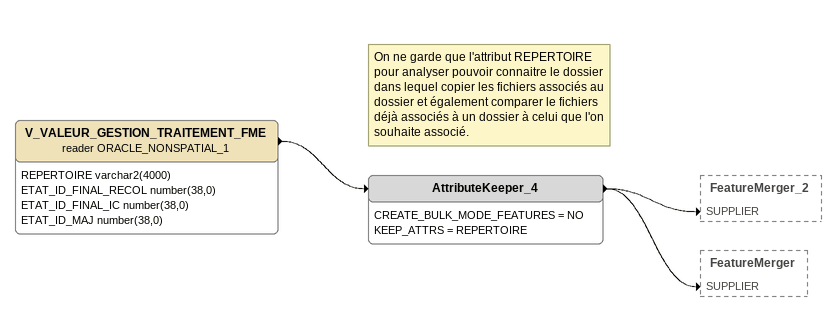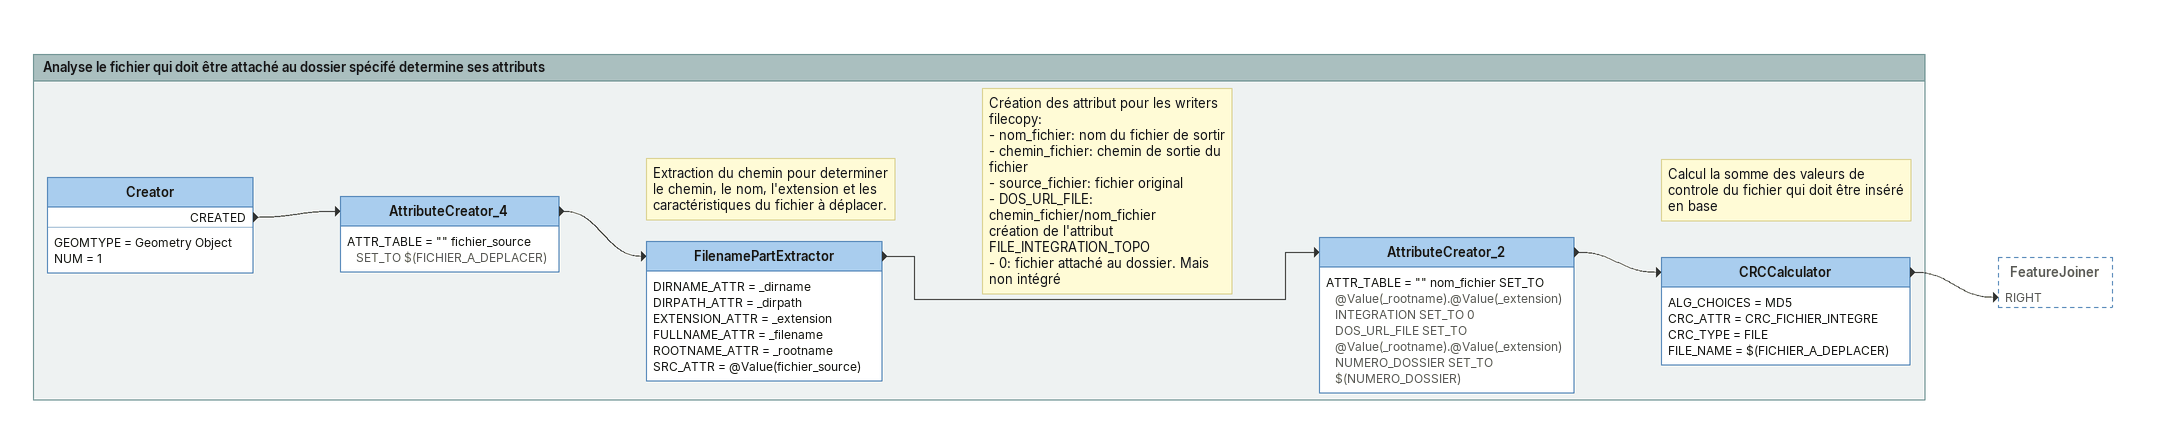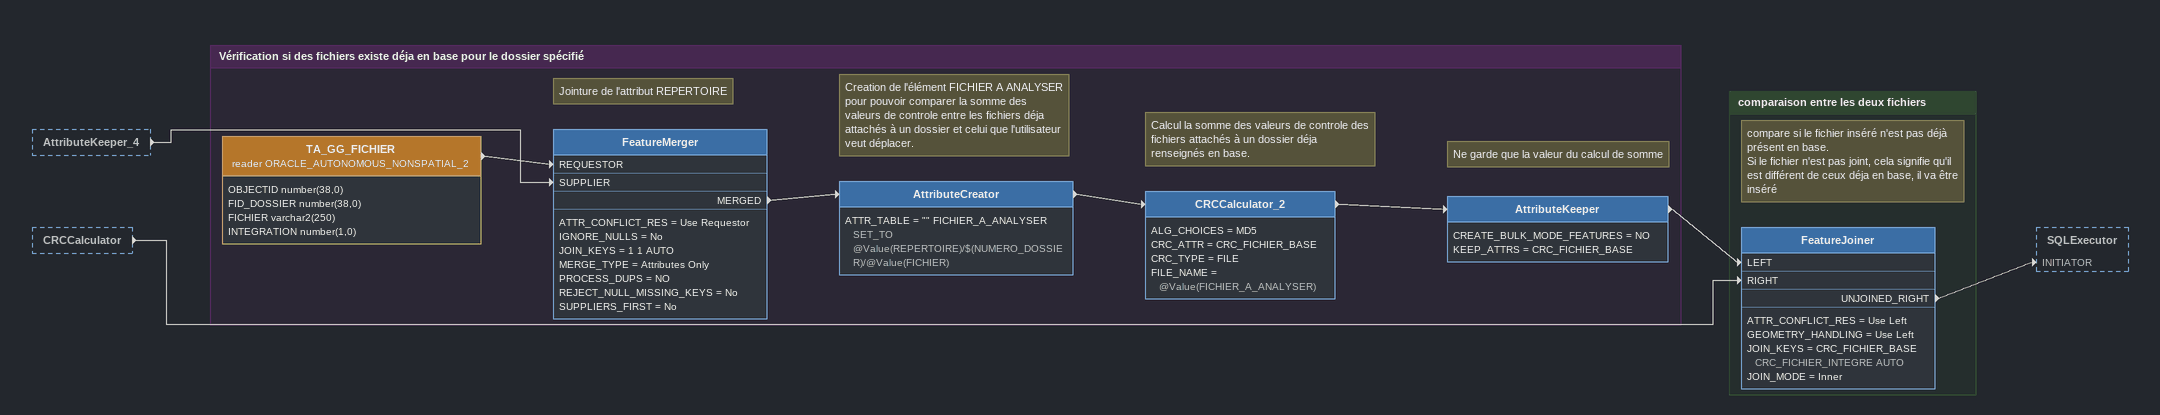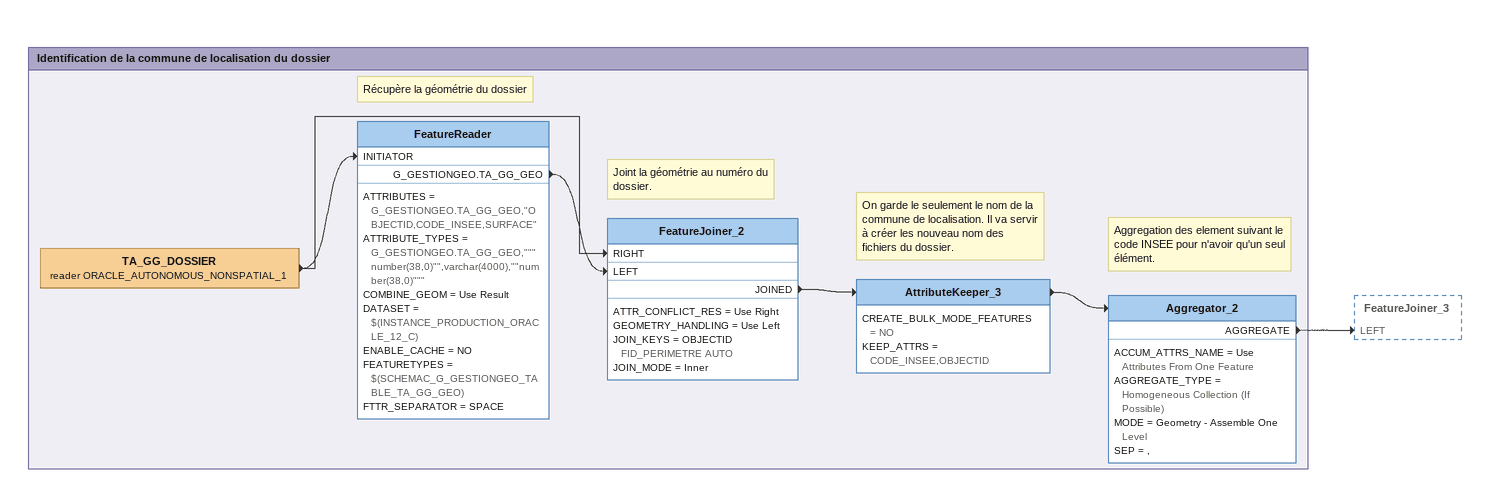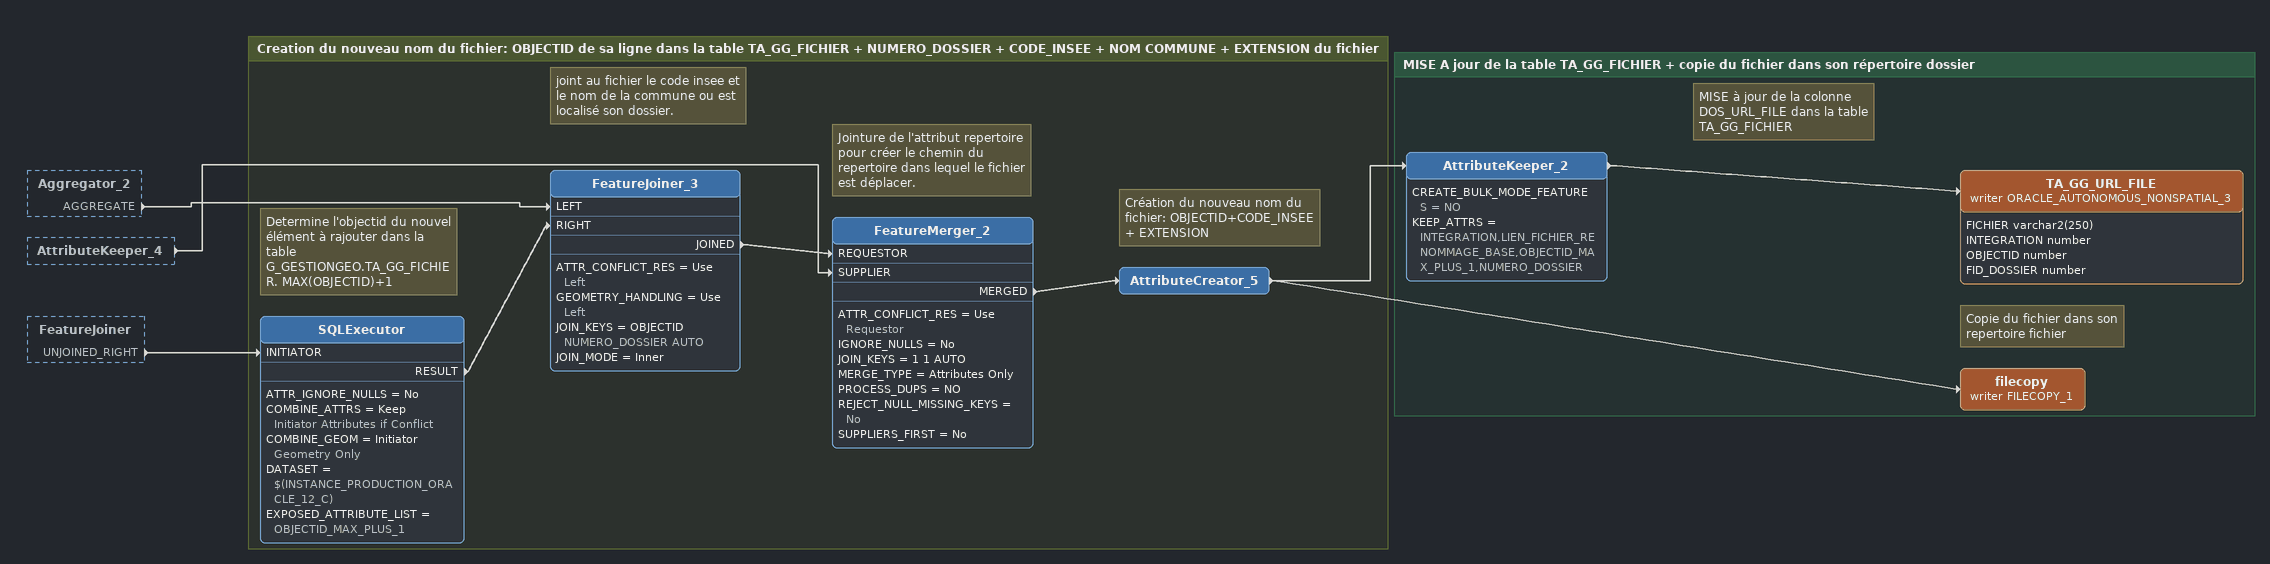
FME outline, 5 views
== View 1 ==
V_VALEUR_GESTION_TRAITEMENT_FME (reader ORACLE_NONSPATIAL_1)
    attributes: REPERTOIRE varchar2(4000), ETAT_ID_FINAL_RECOL number(38,0), ETAT_ID_FINAL_IC number(38,0), ETAT_ID_MAJ number(38,0)
    -> AttributeKeeper_4
Note: On ne garde que l'attribut REPERTOIRE pour analyser pouvoir connaitre le dossier dans lequel copier les fichiers associés au dossier et également comparer le fichiers déjà associés à un dossier à celui que l'on souhaite associé.
AttributeKeeper_4
    CREATE_BULK_MODE_FEATURES = NO
    KEEP_ATTRS = REPERTOIRE
    -> FeatureMerger_2 [SUPPLIER]
    -> FeatureMerger [SUPPLIER]

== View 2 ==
Bookmark: Analyse le fichier qui doit être attaché au dossier spécifé determine ses attributs
Creator
    GEOMTYPE = Geometry Object
    NUM = 1
    CREATED -> AttributeCreator_4
AttributeCreator_4
    ATTR_TABLE = "" fichier_source SET_TO $(FICHIER_A_DEPLACER)
    -> FilenamePartExtractor
Note: Extraction du chemin pour determiner le chemin, le nom, l'extension et les caractéristiques du fichier à déplacer.
FilenamePartExtractor
    DIRNAME_ATTR = _dirname
    DIRPATH_ATTR = _dirpath
    EXTENSION_ATTR = _extension
    FULLNAME_ATTR = _filename
    ROOTNAME_ATTR = _rootname
    SRC_ATTR = @Value(fichier_source)
    -> AttributeCreator_2
Note: Création des attribut pour les writers filecopy: / - nom_fichier: nom du fichier de sortir / - chemin_fichier: chemin de sortie du fichier / - source_fichier: fichier original / - DOS_URL_FILE: chemin_fichier/nom_fichier / création de l'attribut FILE_INTEGRATION_TOPO / - 0: fichier attaché au dossier. Mais non intégré
AttributeCreator_2
    ATTR_TABLE = "" nom_fichier SET_TO @Value(_rootname).@Value(_extension)  INTEGRATION SET_TO 0  DOS_URL_FILE SET_TO @Value(_rootname).@Value(_extension)  NUMERO_DOSSIER SET_TO $(NUMERO_DOSSIER)
    -> CRCCalculator
Note: Calcul la somme des valeurs de controle du fichier qui doit être inséré en base
CRCCalculator
    ALG_CHOICES = MD5
    CRC_ATTR = CRC_FICHIER_INTEGRE
    CRC_TYPE = FILE
    FILE_NAME = $(FICHIER_A_DEPLACER)
    -> FeatureJoiner [RIGHT]

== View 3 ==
AttributeKeeper_4 [outside]
    -> FeatureMerger [SUPPLIER]
CRCCalculator [outside]
    -> FeatureJoiner [RIGHT]

Bookmark: Vérification si des fichiers existe déja en base pour le dossier spécifié
TA_GG_FICHIER (reader ORACLE_AUTONOMOUS_NONSPATIAL_2)
    attributes: OBJECTID number(38,0), FID_DOSSIER number(38,0), FICHIER varchar2(250), INTEGRATION number(1,0)
    -> FeatureMerger [REQUESTOR]
Note: Jointure de l'attribut REPERTOIRE
FeatureMerger
    ATTR_CONFLICT_RES = Use Requestor
    IGNORE_NULLS = No
    JOIN_KEYS = 1 1 AUTO
    MERGE_TYPE = Attributes Only
    PROCESS_DUPS = NO
    REJECT_NULL_MISSING_KEYS = No
    SUPPLIERS_FIRST = No
    MERGED -> AttributeCreator
Note: Creation de l'élément FICHIER A ANALYSER pour pouvoir comparer la somme des valeurs de controle entre les fichiers déja attachés à un dossier et celui que l'utilisateur veut déplacer.
AttributeCreator
    ATTR_TABLE = "" FICHIER_A_ANALYSER SET_TO @Value(REPERTOIRE)/$(NUMERO_DOSSIER)/@Value(FICHIER)
    -> CRCCalculator_2
Note: Calcul la somme des valeurs de controle des fichiers attachés à un dossier déja renseignés en base.
CRCCalculator_2
    ALG_CHOICES = MD5
    CRC_ATTR = CRC_FICHIER_BASE
    CRC_TYPE = FILE
    FILE_NAME = @Value(FICHIER_A_ANALYSER)
    -> AttributeKeeper
Note: Ne garde que la valeur du calcul de somme
AttributeKeeper
    CREATE_BULK_MODE_FEATURES = NO
    KEEP_ATTRS = CRC_FICHIER_BASE
    -> FeatureJoiner [LEFT]

Bookmark: comparaison entre les deux fichiers
Note: compare si le fichier inséré n'est pas déjà présent en base. / Si le fichier n'est pas joint, cela signifie qu'il est différent de ceux déja en base, il va être inséré
FeatureJoiner
    ATTR_CONFLICT_RES = Use Left
    GEOMETRY_HANDLING = Use Left
    JOIN_KEYS = CRC_FICHIER_BASE CRC_FICHIER_INTEGRE AUTO
    JOIN_MODE = Inner
    UNJOINED_RIGHT -> SQLExecutor [INITIATOR]

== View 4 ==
Bookmark: Identification de la commune de localisation du dossier
TA_GG_DOSSIER (reader ORACLE_AUTONOMOUS_NONSPATIAL_1)
    -> FeatureReader [INITIATOR]
    -> FeatureJoiner_2 [RIGHT]
Note: Récupère la géométrie du dossier
FeatureReader
    ATTRIBUTES = G_GESTIONGEO.TA_GG_GEO,"OBJECTID,CODE_INSEE,SURFACE"
    ATTRIBUTE_TYPES = G_GESTIONGEO.TA_GG_GEO,"""number(38,0)"",varchar(4000),""number(38,0)"""
    COMBINE_GEOM = Use Result
    DATASET = $(INSTANCE_PRODUCTION_ORACLE_12_C)
    ENABLE_CACHE = NO
    FEATURETYPES = $(SCHEMAC_G_GESTIONGEO_TABLE_TA_GG_GEO)
    FTTR_SEPARATOR = SPACE
    G_GESTIONGEO.TA_GG_GEO -> FeatureJoiner_2 [LEFT]
Note: Joint la géométrie au numéro du dossier.
FeatureJoiner_2
    ATTR_CONFLICT_RES = Use Right
    GEOMETRY_HANDLING = Use Left
    JOIN_KEYS = OBJECTID FID_PERIMETRE AUTO
    JOIN_MODE = Inner
    JOINED -> AttributeKeeper_3
Note: On garde le seulement le nom de la commune de localisation. Il va servir à créer les nouveau nom des fichiers du dossier.
AttributeKeeper_3
    CREATE_BULK_MODE_FEATURES = NO
    KEEP_ATTRS = CODE_INSEE,OBJECTID
    -> Aggregator_2
Note: Aggregation des element suivant le code INSEE pour n'avoir qu'un seul élément.
Aggregator_2
    ACCUM_ATTRS_NAME = Use Attributes From One Feature
    AGGREGATE_TYPE = Homogeneous Collection (If Possible)
    MODE = Geometry - Assemble One Level
    SEP = ,
    AGGREGATE -> FeatureJoiner_3 [LEFT]

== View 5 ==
Aggregator_2 [outside]
    AGGREGATE -> FeatureJoiner_3 [LEFT]
AttributeKeeper_4 [outside]
    -> FeatureMerger_2 [SUPPLIER]
FeatureJoiner [outside]
    UNJOINED_RIGHT -> SQLExecutor [INITIATOR]

Bookmark: Creation du nouveau nom du fichier: OBJECTID de sa ligne dans la table TA_GG_FICHIER + NUMERO_DOSSIER + CODE_INSEE + NOM COMMUNE + EXTENSION du fichier
Note: Determine l'objectid du nouvel élément à rajouter dans la table G_GESTIONGEO.TA_GG_FICHIER. MAX(OBJECTID)+1
SQLExecutor
    ATTR_IGNORE_NULLS = No
    COMBINE_ATTRS = Keep Initiator Attributes if Conflict
    COMBINE_GEOM = Initiator Geometry Only
    DATASET = $(INSTANCE_PRODUCTION_ORACLE_12_C)
    EXPOSED_ATTRIBUTE_LIST = OBJECTID_MAX_PLUS_1
    RESULT -> FeatureJoiner_3 [RIGHT]
Note: joint au fichier le code insee et le nom de la commune ou est localisé son dossier.
FeatureJoiner_3
    ATTR_CONFLICT_RES = Use Left
    GEOMETRY_HANDLING = Use Left
    JOIN_KEYS = OBJECTID NUMERO_DOSSIER AUTO
    JOIN_MODE = Inner
    JOINED -> FeatureMerger_2 [REQUESTOR]
Note: Jointure de l'attribut repertoire pour créer le chemin du repertoire dans lequel le fichier est déplacer.
FeatureMerger_2
    ATTR_CONFLICT_RES = Use Requestor
    IGNORE_NULLS = No
    JOIN_KEYS = 1 1 AUTO
    MERGE_TYPE = Attributes Only
    PROCESS_DUPS = NO
    REJECT_NULL_MISSING_KEYS = No
    SUPPLIERS_FIRST = No
    MERGED -> AttributeCreator_5
Note: Création du nouveau nom du fichier: OBJECTID+CODE_INSEE + EXTENSION
AttributeCreator_5
    -> filecopy (writer FILECOPY_1)
    -> AttributeKeeper_2

Bookmark: MISE A jour de la table TA_GG_FICHIER + copie du fichier dans son répertoire dossier
AttributeKeeper_2
    CREATE_BULK_MODE_FEATURES = NO
    KEEP_ATTRS = INTEGRATION,LIEN_FICHIER_RENOMMAGE_BASE,OBJECTID_MAX_PLUS_1,NUMERO_DOSSIER
    -> TA_GG_URL_FILE (writer ORACLE_AUTONOMOUS_NONSPATIAL_3)
Note: MISE à jour de la colonne DOS_URL_FILE dans la table TA_GG_FICHIER
TA_GG_URL_FILE (writer ORACLE_AUTONOMOUS_NONSPATIAL_3)
    attributes: FICHIER varchar2(250), INTEGRATION number, OBJECTID number, FID_DOSSIER number
Note: Copie du fichier dans son repertoire fichier
filecopy (writer FILECOPY_1)
